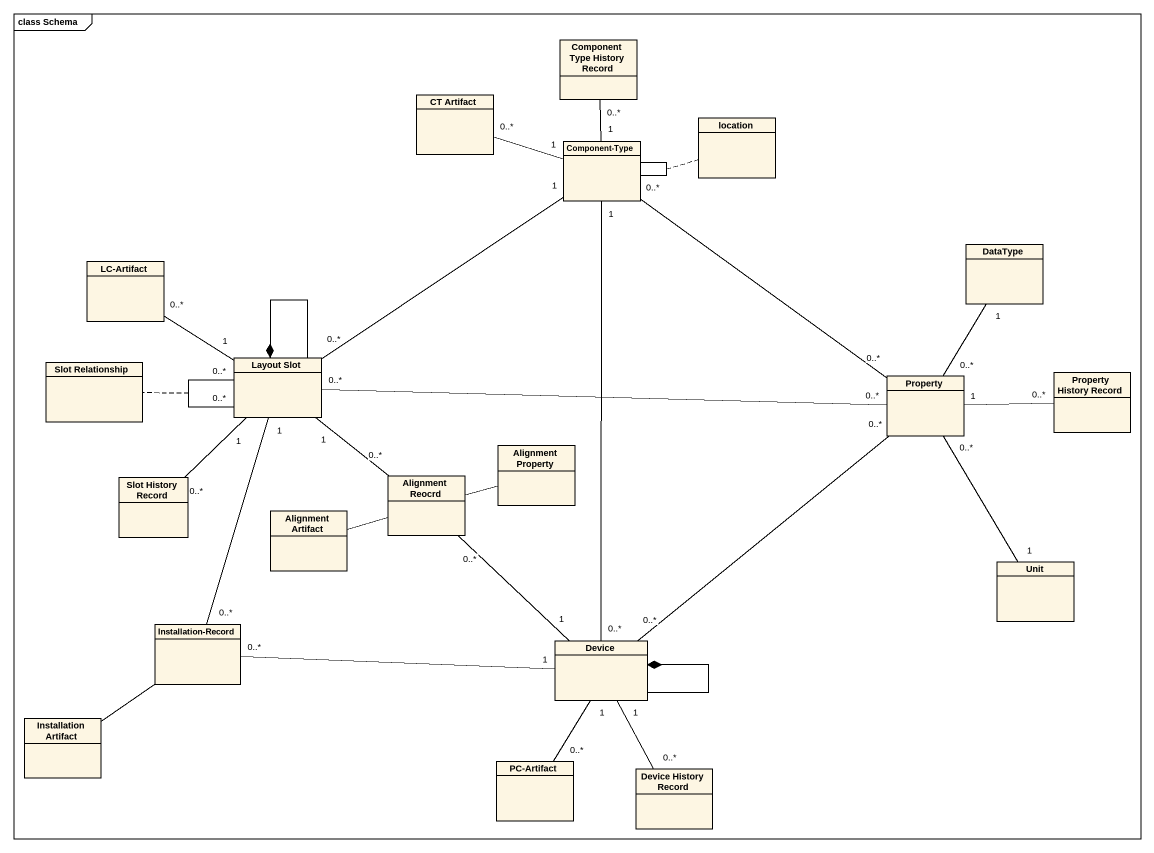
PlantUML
@startuml
mainframe class Schema
hide circle
hide empty members
class "Component Type History Record" as Component_Type_History
class "CT Artifact" as CT_Artifact
class "Component-Type" as Component_Type
class location
class "LC-Artifact" as LC_Artifact
class DataType
class "Slot Relationship" as Slot_Relationship
class "Layout Slot" as Layout_Slot
class Property
class "Property History Record" as Property_History_Record
class "Alignment Property" as Alignment_Property
class "Slot History Record" as Slot_History_Record
class "Alignment Reocrd" as Alignment_Reocrd
class "Alignment Artifact" as Alignment_Artifact
class Unit
class "Installation-Record" as Installation_Record
class Device
class "Installation Artifact" as Installation_Artifact
class "PC-Artifact" as PC_Artifact
class "Device History Record" as Device_History_Record
Component_Type_History "0..*" -- "1" Component_Type
CT_Artifact "0..*" -right- "1" Component_Type
Component_Type -- Component_Type
(Component_Type, Component_Type) .. location
Component_Type "0..*" -- "0..*" Property
Layout_Slot "0..*" -up- "1" Component_Type
Layout_Slot "1" -up- "0..*" LC_Artifact
Layout_Slot "0..*" -- "0..*" Layout_Slot
(Layout_Slot, Layout_Slot) .. Slot_Relationship
Layout_Slot --* Layout_Slot
Layout_Slot "0..*" -right- "0..*" Property
Property "0..*" -up- "1" DataType
Property "0..*" -- "1" Unit
Property_History_Record "0..*" -left- "1" Property
Alignment_Property -left- Alignment_Reocrd
Slot_History_Record "0..*" -up- "1" Layout_Slot
Alignment_Reocrd "0..*" -up- "1" Layout_Slot
Alignment_Reocrd "0..*" -- "1" Device
Alignment_Artifact -right- Alignment_Reocrd
Installation_Record "0..*" -up- "1" Layout_Slot
Installation_Record "0..*" -right- "1" Device
Device "0..*" -up- "1" Component_Type
Device "0..*" -up- "0..*" Property
Device --* Device
Device "1" -- "0..*" PC_Artifact
Installation_Artifact -up- Installation_Record
Device_History_Record "0..*" -up- "1" Device
@enduml
